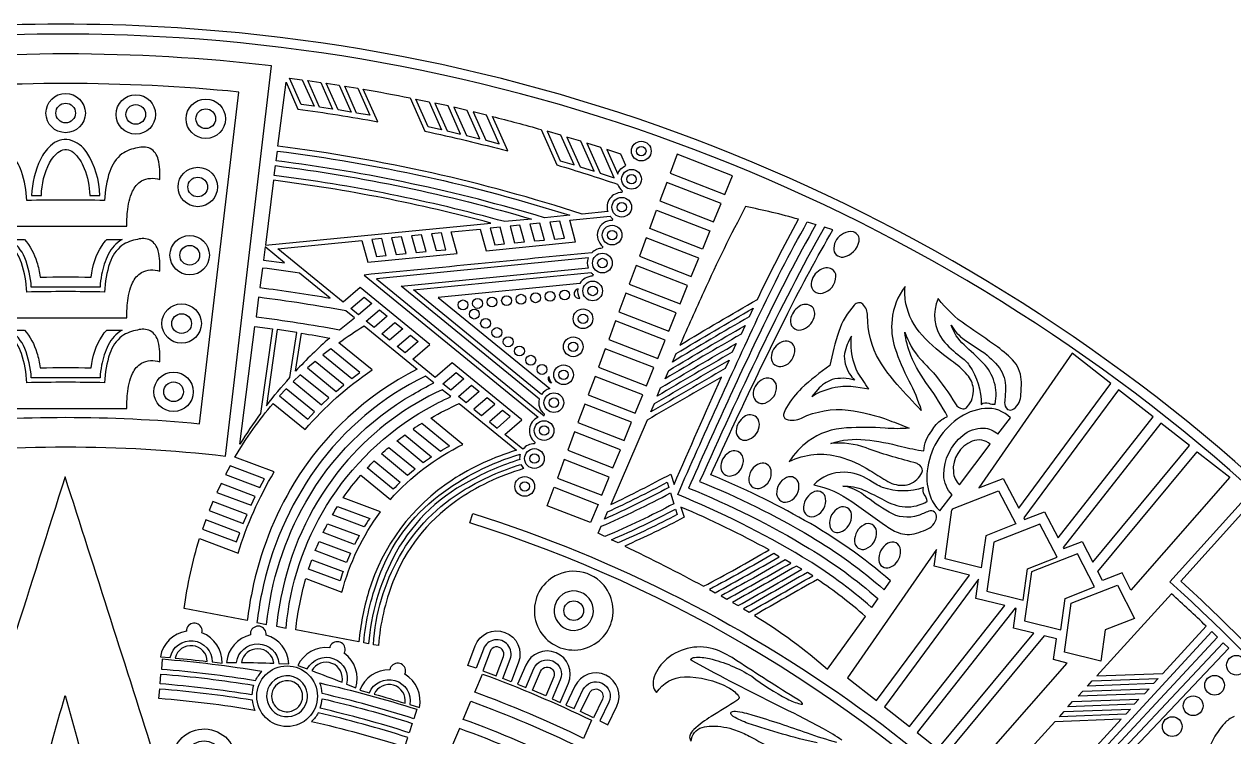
# Model space of a CAD drawing. Extents: x 0.3 to 22.9, y 0.3 to 22.9.
# Drawn here: x 11.33 to 19, y 18.38 to 22.9 of the extents above; entities that cross this region are included whole.
import ezdxf

# ---------------------------------------------------------------- set-up
doc = ezdxf.new("R2010")
doc.units = 0
doc.layers.get('0').update_dxf_attribs({"linetype": 'CONTINUOUS'})

msp = doc.modelspace()

# ---------------------------------------------------------------- linework, layer by layer
for points in [[(3.3142, 3.8737, 0.163521), (9.6242, 0.4465, 0.120172), (14.9519, 0.7854, 0.181777), (21.2452, 5.6945, 0.144148), (22.8969, 11.895, 0.188589), (19.6736, 19.5024, 0.185161), (12.301, 22.8811, 0.117209), (7.172, 22.009, 0.205007), (1.0046, 15.597, 0.089875), (0.2744, 11.5899, 0.190376), (3.3142, 3.8737)], [(19.638, 19.4494, 0.185169), (12.3102, 22.8179, 0.117227), (7.2083, 21.9566, 0.205002), (1.0677, 15.5872, 0.090157), (0.3369, 11.5899, 0.189152), (3.351, 3.9258, 0.162934), (9.5961, 0.5149, 0.121048), (14.9333, 0.845, 0.176273), (21.0659, 5.5259, 0.149242), (22.8347, 11.8803, 0.189626), (19.638, 19.4494)], [(12.8972, 22.6403, 0.057876), (10.2851, 22.6403), (10.577, 20.1632, -0.028568), (11.5911, 20.2218, -0.029125), (12.6053, 20.1632), (12.8972, 22.6403)], [(10.4934, 22.4742), (10.7416, 20.3691, -0.047389), (12.4407, 20.3691), (12.6889, 22.4742, 0.024406), (11.5911, 22.5282, 0.024834), (10.4934, 22.4742)], [(12.9381, 22.1307), (12.9898, 22.5359), (13.0648, 22.3663, -0.011848), (13.5707, 22.2854), (13.4793, 22.4921, -0.006866), (13.7761, 22.4368), (13.8692, 22.226, -0.012507), (14.3951, 22.0999), (14.2984, 22.3187, -0.007272), (14.6073, 22.2361), (14.7063, 22.0119, -0.009375), (15.0925, 21.8886, 0.139084), (15.1223, 21.847), (15.1188, 21.8369, 0.503688), (15.0295, 21.7155), (14.8681, 21.6996, 0.046924), (12.9381, 22.1307)], [(12.073, 21.9102, -0.202206), (12.1877, 21.919, 0.073536), (12.1782, 22.0463, 0.210273), (12.1274, 22.1152, 0.189933), (12.0469, 22.1196, 0.114314), (11.9485, 22.0817, 0.141853), (11.8711, 21.9706, 0.076659), (11.8385, 21.7857, 0.010938), (11.3438, 21.7857, 0.06956), (11.3112, 21.9706, 0.149064), (11.2338, 22.0817, 0.114314), (11.1354, 22.1196, 0.189933), (11.0549, 22.1152, 0.195173), (11.0041, 22.0463, 0.088135), (10.9946, 21.919, -0.036607), (11.0353, 21.9259, -0.261943), (11.1406, 21.8842, -0.110334), (11.1866, 21.788, -0.06175), (11.2037, 21.622), (11.9786, 21.622, -0.013881), (11.983, 21.7145, -0.083549), (12.0156, 21.844, -0.151613), (12.073, 21.9102)], [(11.5513, 22.0974, -0.335344), (11.6403, 22.0907, -0.112994), (11.7088, 21.9898, -0.083567), (11.7445, 21.8179), (11.8071, 21.8173, 0.139892), (11.7256, 22.0904, 0.192548), (11.6145, 22.1702, 0.245389), (11.4956, 22.1328, 0.099564), (11.4309, 22.0468, 0.104888), (11.3753, 21.8173), (11.4378, 21.8179, -0.12212), (11.4896, 22.0256, -0.112067), (11.5513, 22.0974)], [(12.9341, 22.0998, -0.045191), (14.7896, 21.6919), (14.6288, 21.6762, 0.041634), (12.9262, 22.0378), (12.9341, 22.0998)], [(15.093, 21.9534, -0.20992), (15.1457, 22.0073), (15.1138, 22.0794), (15.0242, 22.1091), (15.093, 21.9534)], [(12.9222, 22.0068, -0.039784), (14.5463, 21.6681), (14.3765, 21.6514, 0.03596), (12.9143, 21.9448), (12.9222, 22.0068)], [(12.9103, 21.9138), (12.8578, 21.5024), (14.289, 21.6428, 0.033969), (12.9103, 21.9138)], [(15.904, 21.7468, 0.014004), (15.6388, 21.2063, 0.003974), (15.4875, 20.8675, -0.007288), (15.9791, 21.1573, -0.015086), (16.2407, 21.6665, 0.021418), (15.904, 21.7468)], [(14.9291, 21.4544, -0.000479), (13.4848, 21.3127), (14.5879, 20.4107, 0.561425), (14.5679, 20.2519), (14.5644, 20.2417, 0.225853), (14.4918, 20.2068), (14.3771, 20.3005), (14.4846, 20.3943), (14.0429, 20.7555), (13.9354, 20.6617), (13.7929, 20.7781), (13.9004, 20.8719), (13.4587, 21.2331), (13.3512, 21.1393), (12.9361, 21.4787), (13.4697, 21.531), (13.5072, 21.3934), (14.0751, 21.4491), (14.0376, 21.5867), (14.2207, 21.6047), (14.2582, 21.4671), (14.826, 21.5228), (14.7885, 21.6604), (15.0451, 21.6856, 0.059453), (15.0607, 21.6698), (15.0571, 21.6597, 0.708067), (14.9991, 21.4926), (14.9955, 21.4824, 0.199989), (14.9291, 21.4544)], [(16.3082, 19.5776, -0.044252), (16.7437, 19.2587), (16.7037, 19.2023, 0.04545), (16.2662, 19.5226, 0.038751), (15.4736, 19.9189, -0.006735), (15.9808, 21.0378, -0.018158), (16.296, 21.6503), (16.3504, 21.6336, 0.015429), (16.0186, 20.9954, 0.00883), (15.5429, 19.9607, -0.038894), (16.3082, 19.5776)], [(16.1728, 21.0707, -0.016404), (16.4582, 21.5985), (16.4044, 21.6165, 0.015848), (15.9973, 20.8328, 0.006918), (15.613, 20.0028, -0.037256), (16.3179, 19.6524, -0.045166), (16.7841, 19.3153), (16.8243, 19.3715, 0.048936), (16.279, 19.7554, 0.03122), (15.6839, 20.0452, -0.010349), (16.1728, 21.0707)], [(16.5244, 21.5752, 0.270387), (16.4634, 21.4833, 0.473107), (16.523, 21.427, 0.31393), (16.6243, 21.5267, 0.384479), (16.5882, 21.5858, 0.195443), (16.5244, 21.5752)], [(11.0353, 21.3448, -0.261943), (11.1406, 21.3031, -0.110335), (11.1866, 21.2069, -0.061749), (11.2037, 21.0409), (11.9786, 21.0409, -0.013881), (11.983, 21.1334, -0.083553), (12.0156, 21.2629, -0.151606), (12.073, 21.3291, -0.202207), (12.1877, 21.3378, 0.073536), (12.1782, 21.4652, 0.210271), (12.1274, 21.5341, 0.189939), (12.0469, 21.5385, 0.11431), (11.9485, 21.5005, 0.141854), (11.8711, 21.3895, 0.07666), (11.8385, 21.2045, 0.010937), (11.3438, 21.2045, 0.06956), (11.3112, 21.3895, 0.149065), (11.2338, 21.5005, 0.11431), (11.1354, 21.5385, 0.189939), (11.0549, 21.5341, 0.195171), (11.0041, 21.4652, 0.088134), (10.9946, 21.3378, -0.049586), (11.0353, 21.3448)], [(11.7532, 21.2992, -0.124766), (11.8222, 21.5005, -0.03831), (11.8514, 21.5385), (11.9497, 21.5385, 0.141792), (11.8611, 21.4436, 0.070011), (11.819, 21.315, 0.025609), (11.8091, 21.2361), (11.3732, 21.2361, 0.081733), (11.3316, 21.4224, 0.163224), (11.2326, 21.5385), (11.3308, 21.5385, -0.101958), (11.4083, 21.3949, -0.038699), (11.4291, 21.2992, -0.010877), (11.7532, 21.2992)], [(14.9079, 21.4209), (13.5631, 21.289), (14.6261, 20.4194), (14.6295, 20.4291, -0.29235), (14.5969, 20.5247), (13.7199, 21.2415), (14.9073, 21.3581, -0.172516), (14.9079, 21.4209)], [(13.0755, 21.3244, 0.006081), (12.8392, 21.3572), (12.8234, 21.2331, -0.011542), (13.2689, 21.1662), (13.0755, 21.3244)], [(16.3913, 21.1979, 0.34242), (16.4774, 21.304, 0.264578), (16.4522, 21.3506, 0.261871), (16.3778, 21.3453, 0.240262), (16.3204, 21.2583, 0.531544), (16.3913, 21.1979)], [(14.9241, 21.3283, 0.049778), (14.9375, 21.3153), (14.9339, 21.3052, 0.265974), (14.8533, 21.2586), (13.955, 21.1704), (14.6619, 20.5925, 0.177521), (14.6098, 20.5543), (13.7983, 21.2178), (14.9241, 21.3283)], [(14.8417, 21.2258, 0.972672), (14.8532, 21.1644, -0.17142), (14.8417, 21.2258)], [(16.8939, 20.2242, 0.019251), (17.0361, 20.1959, -0.180321), (17.0858, 20.3228, -0.130534), (17.1487, 20.3953, -0.062759), (17.1856, 20.4141, 0.037015), (17.0653, 20.6069, -0.064546), (16.9526, 20.8024, -0.073134), (16.915, 20.9509, 0.108648), (17.0136, 20.7796, 0.005905), (17.0955, 20.6919, -0.032266), (17.2361, 20.4947, 0.206047), (17.2821, 20.4626, 0.248566), (17.3107, 20.4752, 0.203905), (17.3497, 20.5922, 0.145006), (17.3106, 20.6796, 0.057809), (17.2098, 20.7685, -0.05685), (17.025, 20.9309, -0.141181), (16.9219, 21.1303, -0.071765), (16.916, 21.2395, 0.142907), (16.8332, 21.03, 0.107923), (16.8521, 20.8495, 0.041921), (16.9399, 20.6415, -0.0429), (17.0189, 20.4536, -0.008915), (16.8667, 20.6169, -0.046561), (16.7538, 20.7698, -0.143386), (16.6787, 21.0543, 0.180715), (16.6487, 21.1275, 0.464578), (16.594, 21.1208, 0.111557), (16.4953, 20.9546, 0.02982), (16.4392, 20.739, 0.031507), (16.2596, 20.5943, 0.068085), (16.1642, 20.4724, 0.067919), (16.1458, 20.4279, 0.361657), (16.1622, 20.3972, 0.139038), (16.2122, 20.3917, 0.086951), (16.2587, 20.4046, -0.141412), (16.5557, 20.4551, -0.059595), (16.8168, 20.3898, -0.004397), (16.9424, 20.3406, -0.041134), (16.789, 20.3404, 0.034979), (16.5446, 20.3418, 0.149661), (16.3016, 20.2575, 0.094642), (16.1809, 20.1282, -0.191091), (16.5014, 20.158, -0.078156), (16.692, 20.0725, 0.004965), (16.794, 20.0097, 0.146874), (16.9017, 19.9778, 0.226822), (17.0002, 20.0255, 0.135835), (17.026, 20.0699, 0.298179), (16.998, 20.113, 0.085827), (16.9723, 20.1231, -0.028519), (16.6697, 20.215, 0.112866), (16.4454, 20.2437, -0.109151), (16.6625, 20.2674, -0.038037), (16.8939, 20.2242)], [(13.3684, 21.0848, 0.014495), (12.8154, 21.1711), (12.7996, 21.0472, -0.014123), (13.3284, 20.9651), (13.4234, 21.0399), (13.3684, 21.0848)], [(15.9528, 21.1022), (15.9271, 21.0471, 0.005317), (15.4402, 20.7604), (15.4637, 20.8138, -0.005629), (15.9528, 21.1022)], [(16.2439, 21.1129, 0.206218), (16.1895, 21.0297, 0.543785), (16.2562, 20.9648, 0.273242), (16.3392, 21.0434, 0.277154), (16.3265, 21.1113, 0.334721), (16.2439, 21.1129)], [(17.1563, 20.8993, 0.061244), (17.2665, 20.796, -0.092459), (17.3235, 20.7388, -0.150649), (17.3997, 20.4916, -0.296542), (17.4465, 20.499, 0.145658), (17.4866, 20.4936, 0.256963), (17.411, 20.7538, 0.009935), (17.2903, 20.8692, -0.124692), (17.2078, 20.9954, 0.120191), (17.2936, 20.902), (17.406, 20.827, -0.072465), (17.5144, 20.7237, -0.169177), (17.5533, 20.5931, -0.014416), (17.5475, 20.5028, 0.241933), (17.5648, 20.46, 0.30413), (17.607, 20.4639, 0.2253), (17.6502, 20.5544, 0.023269), (17.6541, 20.6329, 0.171707), (17.6095, 20.7602, 0.055715), (17.502, 20.8563, 0.005762), (17.3029, 20.9949, -0.082885), (17.1268, 21.163, 0.279243), (17.1563, 20.8993)], [(11.0549, 20.9587, 0.195169), (11.0041, 20.8897, 0.088135), (10.9946, 20.7624, -0.036607), (11.0353, 20.7694, -0.261943), (11.1406, 20.7277, -0.110335), (11.1866, 20.6314, -0.061749), (11.2037, 20.4655), (11.9786, 20.4655, -0.013881), (11.983, 20.558, -0.083553), (12.0156, 20.6875, -0.151606), (12.073, 20.7536, -0.202207), (12.1877, 20.7624, 0.073536), (12.1782, 20.8897, 0.210273), (12.1274, 20.9587, 0.189933), (12.0469, 20.9631, 0.114312), (11.9485, 20.9251, 0.141854), (11.8711, 20.8141, 0.07666), (11.8385, 20.6291, 0.010937), (11.3438, 20.6291, 0.06956), (11.3112, 20.8141, 0.149065), (11.2338, 20.9251, 0.114312), (11.1354, 20.9631, 0.18993), (11.0549, 20.9587)], [(11.9497, 20.9631, 0.141794), (11.8611, 20.8682, 0.070011), (11.819, 20.7395, 0.025609), (11.8091, 20.6607), (11.3732, 20.6607, 0.081733), (11.3316, 20.847, 0.163224), (11.2326, 20.9631), (11.3308, 20.9631, -0.101958), (11.4083, 20.8195, -0.038699), (11.4291, 20.7238, -0.010875), (11.7532, 20.7238, -0.124765), (11.8222, 20.9251, -0.03831), (11.8514, 20.9631), (11.9497, 20.9631)], [(12.743, 19.1189), (12.3431, 19.195, -0.041939), (12.4399, 19.6402), (12.6861, 19.5473, -0.063983), (12.9146, 20.0624), (12.6651, 20.1564, -0.044768), (12.9071, 20.4982), (13.1101, 20.3317, -0.067262), (13.5355, 20.7102), (13.3248, 20.8832, -0.018869), (13.4848, 20.9897), (13.8217, 20.7143, 0.139783), (13.0415, 19.9943, 0.085079), (12.7737, 19.3069, 0.019952), (12.743, 19.1189)], [(12.6964, 20.2398), (12.7917, 20.9852), (12.9035, 20.9703), (12.8274, 20.4332, 0.01858), (12.6964, 20.2398)], [(12.8648, 20.4831, -0.019178), (13.0123, 20.6614), (13.0578, 20.9477), (12.9332, 20.9662), (12.8648, 20.4831)], [(15.3939, 20.6538), (15.417, 20.707, -0.005534), (15.9015, 20.992), (15.8758, 20.9371, 0.005019), (15.3939, 20.6538)], [(13.0875, 20.943, -0.004827), (13.2666, 20.9128, 0.026348), (13.0496, 20.7024), (13.0875, 20.943)], [(15.3427, 20.544), (15.3654, 20.5964, -0.003748), (15.8445, 20.8776), (15.8195, 20.8229, 0.003159), (15.3427, 20.544)], [(16.2169, 20.8433, 0.487264), (16.1423, 20.8899, 0.065344), (16.1195, 20.8799, 0.256108), (16.0665, 20.7887, 0.499295), (16.1412, 20.7336, 0.351702), (16.2169, 20.8433)], [(16.4539, 20.6492, 0.125837), (16.3622, 20.5858), (16.3246, 20.5425, -0.090153), (16.4731, 20.6, -0.086482), (16.6037, 20.6026), (16.6857, 20.59, -0.018204), (16.6152, 20.6968, -0.104042), (16.5743, 20.8521, -0.031327), (16.5752, 20.9251, 0.067127), (16.5312, 20.8154, 0.170009), (16.5641, 20.6862, 0.036929), (16.5956, 20.6456, 0.134158), (16.4539, 20.6492)], [(15.3257, 20.4962, -0.002894), (15.8003, 20.7731), (15.7755, 20.7187, 0.001626), (15.3033, 20.444), (15.3257, 20.4962)], [(13.7932, 20.5553, -0.017651), (13.9273, 20.6279), (13.8744, 20.6712, 0.12411), (13.1774, 20.0847, 0.104094), (12.8346, 19.293, 0.02025), (12.8045, 19.1072), (12.866, 19.0954, -0.104912), (13.1143, 19.8718, -0.132472), (13.7932, 20.5553)], [(14.6565, 20.668, 0.122984), (14.6729, 20.6257, -0.43095), (14.6565, 20.668)], [(15.7509, 20.6645, -0.000965), (15.2809, 20.3924), (15.0494, 19.8561, 0.012369), (15.4296, 20.0495), (15.4506, 19.9828, -0.002846), (15.7509, 20.6645)], [(15.9527, 20.552, 0.49774), (16.0278, 20.5003, 0.342369), (16.1003, 20.6081, 0.272327), (16.0688, 20.6541, 0.248923), (16.0038, 20.646, 0.271532), (15.9527, 20.552)], [(12.9817, 19.3749, 0.033848), (12.9276, 19.0837), (12.9892, 19.072, -0.114694), (13.2467, 19.8506, -0.125683), (13.8805, 20.4615, -0.0205), (14.0341, 20.5406), (13.9805, 20.5844, 0.10658), (13.3816, 20.1391, 0.119069), (12.9817, 19.3749)], [(13.5875, 19.8087), (13.3514, 19.8977, -0.028095), (13.4629, 20.0422), (13.6514, 19.8875, -0.097482), (14.1113, 20.2378), (13.9076, 20.4049, -0.024968), (14.0881, 20.4965), (14.4504, 20.2002, 0.069348), (14.0425, 20.0114, 0.176075), (13.5131, 19.3023, 0.050413), (13.4513, 18.984), (13.0507, 19.0603, -0.040675), (13.1143, 19.3859), (13.3433, 19.2996, -0.095669), (13.5875, 19.8087)], [(15.9901, 20.3495, 0.247257), (15.9736, 20.4104, 0.339501), (15.8954, 20.4128, 0.237043), (15.8453, 20.3241, 0.5164), (15.9128, 20.2653, 0.304475), (15.9901, 20.3495)], [(17.077, 19.9041, 0.106633), (17.1365, 19.8157), (17.2138, 19.9185, -0.1864), (17.161, 20.0437, -0.224179), (17.2814, 20.2946, -0.187155), (17.413, 20.3407, -0.186381), (17.5049, 20.3016), (17.5849, 20.4062, 0.220062), (17.4227, 20.4658, 0.135955), (17.2459, 20.3978, 0.206942), (17.0562, 20.0707, 0.12152), (17.077, 19.9041)], [(13.8506, 20.3709, 0.008952), (13.7955, 20.3352), (13.9681, 20.1936, -0.009803), (14.0254, 20.2274), (13.8506, 20.3709)], [(13.691, 20.2593, -0.009692), (13.7423, 20.298), (13.9128, 20.1581, 0.010658), (13.8598, 20.1207), (13.691, 20.2593)], [(17.2222, 20.0635, 0.188328), (17.2612, 19.9809), (17.4566, 20.2381, 0.283452), (17.3419, 20.2579, 0.330357), (17.2222, 20.0635)], [(12.1658, 18.2198, 0.000758), (11.5876, 20.0316, -0.001555), (10.9279, 17.9665, 0.01502)], [(13.809, 20.0816, 0.010767), (13.7603, 20.0407), (13.5941, 20.177, -0.00943), (13.6416, 20.2189), (13.809, 20.0816)], [(15.7959, 20.1842, 0.272968), (15.7474, 20.0893, 0.450539), (15.8138, 20.0373, 0.284366), (15.8876, 20.1119, 0.2638), (15.8737, 20.1807, 0.350391), (15.7959, 20.1842)], [(14.1493, 20.0031, 0.154292), (13.6668, 19.5143, 0.098443), (13.513, 18.9722), (13.4821, 18.9781, -0.068243), (13.5765, 19.3907, -0.144644), (13.9589, 19.9133, -0.091414), (14.475, 20.1752, 0.091739), (14.4712, 20.1413, 0.050754), (14.1493, 20.0031)], [(13.7138, 19.998, 0.011066), (13.6695, 19.9535), (13.5048, 20.0887, -0.009992), (13.5485, 20.1336), (13.7138, 19.998)], [(14.125, 19.9526, -0.058327), (14.4786, 20.1109, 0.0871), (14.4964, 20.0838, 0.083767), (14.0631, 19.8743, 0.147911), (13.6674, 19.3657, 0.071359), (13.5747, 18.9604), (13.5438, 18.9663, -0.114026), (13.7087, 19.5261, -0.130625), (14.125, 19.9526)], [(16.0038, 19.9617, 0.355283), (16.0659, 20.0736, 0.451005), (15.9972, 20.1161, 0.348959), (15.9252, 20.0078, 0.51732), (16.0038, 19.9617)], [(16.1649, 20.0276, 0.310812), (16.1013, 19.9218, 0.557798), (16.1841, 19.8775, 0.337259), (16.2415, 19.9873, 0.494365), (16.1649, 20.0276)], [(17.038, 19.9195, -0.244712), (17.0339, 19.9631, -0.163119), (16.773, 19.9642, -0.053374), (16.6897, 20.0105, 0.138344), (16.5309, 20.0608, 0.214393), (16.3374, 19.981, -0.101153), (16.579, 19.8743), (16.7861, 19.7272, 0.069716), (16.8719, 19.6776, 0.165392), (16.9883, 19.6738, 0.028733), (17.0475, 19.6956, 0.274368), (17.1158, 19.7733, 0.600445), (17.0664, 19.8128, 0.016805), (16.999, 19.7858, -0.211487), (16.8142, 19.807, -0.031984), (16.6551, 19.9161, 0.135119), (16.5203, 19.9726, -0.123728), (16.6539, 19.948, -0.019878), (16.7835, 19.8826, 0.102002), (16.9158, 19.8412, 0.145858), (17.0566, 19.8763, 0.127052), (17.038, 19.9195)], [(15.0291, 19.8096, 0.01582), (15.4066, 19.9976), (15.4173, 19.9636, -0.017615), (15.0091, 19.7633), (15.0291, 19.8096)], [(14.9891, 19.7176, 0.020212), (15.428, 19.9294), (15.4492, 19.8611, -0.023798), (15.0121, 19.6533), (14.9698, 19.6738), (14.9891, 19.7176)], [(16.2947, 19.7866, 0.256427), (16.3548, 19.7855, 0.315902), (16.4118, 19.8947, 0.479882), (16.3422, 19.9376, 0.287884), (16.2714, 19.8386, 0.245881), (16.2947, 19.7866)], [(17.2126, 19.8223, 0.504289), (17.2175, 19.8285), (17.5096, 19.9427), (17.6191, 19.7327), (17.4279, 19.6575), (17.3992, 19.454), (17.1694, 19.5117), (17.2126, 19.8223)], [(13.3162, 19.8442), (13.5198, 19.7674, 0.011262), (13.4853, 19.7136), (13.2834, 19.7897, -0.009783), (13.3162, 19.8442)], [(14.1734, 19.799, -0.166341), (18.6684, 16.4808, -0.161318), (20.1869, 11.2681, -0.187111), (17.721, 5.5541, -0.057832), (16.1693, 4.3047), (16.136, 4.3576, 0.169929), (19.6456, 8.7462, 0.124474), (20.0256, 12.931, 0.158038), (17.6225, 17.6357, 0.12047), (14.1547, 19.7394), (14.1734, 19.799)], [(15.4598, 19.8266), (15.4703, 19.7921, -0.019703), (15.0953, 19.6127), (15.0532, 19.6328, 0.021328), (15.4598, 19.8266)], [(15.1373, 19.5925, -0.010222), (15.6382, 19.3373, 0.00978), (16.0532, 19.5677, 0.024946), (15.4946, 19.8398), (15.5141, 19.7751, -0.020004), (15.1373, 19.5925)], [(18.5954, 19.3653, -0.143763), (21.6778, 14.3855, -0.10076), (21.9626, 10.1906, -0.1467), (19.4801, 4.7136, -0.093155), (16.4335, 2.309, -0.142562), (16.3614, 2.2274, -0.193525), (16.3287, 2.1464, -0.051441), (16.2987, 2.121, -0.066621), (16.2842, 2.0441, -0.260987), (16.2061, 1.9742, -0.057372), (16.1421, 1.9675, -0.084149), (16.0935, 1.8105, -0.191144), (15.9667, 1.6981), (16.0993, 1.3986, 0.184586), (21.7462, 7.0046, 0.109103), (22.7293, 11.7434, 0.195614), (19.4611, 19.4742, 0.012746), (19.0472, 19.8667), (18.5954, 19.3653)], [(16.501, 19.8364, 0.337972), (16.4384, 19.7215, 0.468088), (16.5025, 19.6799, 0.35261), (16.5763, 19.7947, 0.519221), (16.501, 19.8364)], [(13.2529, 19.7344), (13.4535, 19.6588, 0.010419), (13.4243, 19.603), (13.2246, 19.6783, -0.00903), (13.2529, 19.7344)], [(19.4623, 18.5618, 0.026822), (18.6659, 19.3689), (19.0509, 19.7961, -0.135351), (22.1922, 14.8536, -0.108341), (22.58, 10.0918, -0.151917), (19.7872, 4.1189, -0.102753), (16.1248, 1.4647), (16.0322, 1.6738, 0.149793), (16.15, 1.8122, 0.05182), (16.1837, 1.9198, 0.239739), (16.3162, 1.9955, 0.106319), (16.3465, 2.0946, 0.184726), (16.4089, 2.1998, 0.10006), (16.4698, 2.2716, 0.178747), (21.3492, 7.6664, 0.105118), (22.0969, 12.0133, 0.173398), (19.4623, 18.5618)], [(16.5962, 19.6214, 0.520425), (16.6668, 19.5742, 0.326047), (16.7352, 19.686, 0.553769), (16.6555, 19.7273, 0.303704), (16.5962, 19.6214)], [(13.1743, 19.5637, -0.008991), (13.1984, 19.6214), (13.3976, 19.5463, 0.010202), (13.3732, 19.4887), (13.1743, 19.5637)], [(16.8858, 19.5367, 0.055995), (16.8875, 19.5674, 0.569723), (16.8059, 19.6097, 0.283653), (16.7494, 19.5006, 0.499493), (16.8172, 19.4566, 0.261278), (16.8858, 19.5367)], [(13.3512, 19.4302, 0.009695), (13.3315, 19.3708), (13.1323, 19.4459), (13.1524, 19.5051), (13.3512, 19.4302)], [(15.7118, 19.2959, 0.005549), (16.1172, 19.5234), (16.0828, 19.5442, -0.006911), (15.6757, 19.3168), (15.7118, 19.2959)], [(16.1904, 19.4843), (16.1562, 19.5053, -0.005907), (15.7496, 19.2762), (15.7854, 19.2555, 0.004729), (16.1904, 19.4843)], [(14.6374, 19.3591, 2.509347), (14.9812, 19.3684, 0.398566), (14.6374, 19.3591)], [(16.228, 19.4655, -0.002339), (15.8219, 19.2349), (15.8572, 19.2141, 0.001141), (16.2615, 19.4446), (16.228, 19.4655)], [(15.892, 19.1936), (15.9268, 19.1732, 0.002192), (16.3309, 19.404), (16.2976, 19.4251, -0.001868), (15.892, 19.1936)], [(16.4244, 18.8105), (16.6641, 19.146, 0.034196), (16.3598, 19.3803, 0.001232), (15.9603, 19.152, -0.045336), (16.4244, 18.8105)], [(14.7018, 19.237, 0.388868), (14.7499, 19.0751, 0.388787), (14.9154, 19.1089, 0.391282), (14.8953, 19.2774, 0.391179), (14.7258, 19.2707, 0.083379), (14.7018, 19.237)], [(18.6068, 19.2899), (18.1317, 18.7682), (18.552, 18.7842), (18.8255, 19.0844, 0.007154), (18.6068, 19.2899)], [(12.5209, 18.8566), (12.5832, 18.8486, 0.323934), (12.4556, 19.0414, 0.394068), (12.4218, 19.1007, 0.391967), (12.3603, 19.0711, 0.100892), (12.3569, 19.0518, 0.324481), (12.1918, 18.8895), (12.2544, 18.8844, -0.902813), (12.5209, 18.8566)], [(12.8613, 19.0461, 0.933015), (12.7631, 19.0286, 0.323934), (12.6124, 18.8532), (12.6752, 18.8533, -0.902818), (12.9431, 18.8477), (13.0058, 18.845, 0.32448), (12.8623, 19.0266, 0.100866), (12.8613, 19.0461)], [(14.4111, 18.8748, 1.000002), (14.2411, 18.9389), (14.1949, 18.8163), (14.1419, 18.8348), (14.1885, 18.9587, -0.999999), (14.4636, 18.855), (14.417, 18.7313), (14.3649, 18.7524), (14.4111, 18.8748)], [(17.9787, 18.0246, -0.037416), (18.8713, 16.9945), (18.8312, 16.9647, 0.03861), (17.9137, 18.0186), (18.8617, 19.0494), (18.8976, 19.0142), (17.9787, 18.0246)], [(12.4896, 18.8604, 0.870742), (12.2858, 18.8816, -0.007133), (12.4896, 18.8604)], [(13.0643, 18.8335), (13.1234, 18.8123, -0.902817), (13.3735, 18.7161), (13.4316, 18.6922, 0.323934), (13.3585, 18.9116, 0.394067), (13.3413, 18.9776, 0.391986), (13.2742, 18.965, 0.100889), (13.2659, 18.9473, 0.324477), (13.0643, 18.8335)], [(18.0439, 18.0301, -0.036236), (18.9115, 17.0244), (18.9516, 17.0542, 0.035121), (18.1093, 18.0351), (18.969, 18.9432), (18.9334, 18.9788), (18.0439, 18.0301)], [(12.9116, 18.8489, 0.870743), (12.7068, 18.8532, -0.00713), (12.9116, 18.8489)], [(14.3686, 18.8908, 1.000002), (14.2836, 18.9228), (14.2376, 18.8009), (14.3227, 18.769), (14.3686, 18.8908)], [(14.5616, 18.8147, -1), (14.7289, 18.7439), (14.6779, 18.6233), (14.7291, 18.6002), (14.7807, 18.7221, 0.999998), (14.5099, 18.8365), (14.4584, 18.7147), (14.5107, 18.6941), (14.5616, 18.8147)], [(16.5157, 18.3601, 0.028879), (16.3989, 18.4312), (16.243, 18.5142, -0.008335), (15.71, 18.7853), (15.5646, 18.8643, -0.209634), (15.5554, 18.873, -0.184513), (15.5804, 18.886, -0.0762), (15.6754, 18.8781, -0.081612), (15.9432, 18.7656, 0.043415), (16.1689, 18.6219, 0.052242), (16.2494, 18.5902, 0.161258), (16.2652, 18.5896), (16.2659, 18.5931, 0.116784), (16.2351, 18.6178, -0.005436), (15.8497, 18.8642, 0.058972), (15.7197, 18.9334, 0.264132), (15.4047, 18.8765, 0.137249), (15.3247, 18.7617, 0.11396), (15.3185, 18.7067, 0.165521), (15.3394, 18.6629, -0.238952), (15.5165, 18.7632, -0.11866), (15.7944, 18.6951, -0.10152), (15.8568, 18.6447, -0.239979), (15.8629, 18.6268)], [(12.8357, 18.7955, 0.02224), (12.2031, 18.8736), (12.1981, 18.8112, -0.021188), (12.7954, 18.7388, -0.074022), (12.8357, 18.7955)], [(13.153, 18.8014, -0.00713), (13.3442, 18.7279, 0.870741), (13.153, 18.8014)], [(13.8347, 18.5667, 0.32448), (13.7432, 18.7794, 0.099059), (13.7474, 18.7985, 0.933014), (13.648, 18.8071, 0.323934), (13.4569, 18.677), (13.5176, 18.6607, -0.902817), (13.7748, 18.5857), (13.8347, 18.5667)], [(14.6034, 18.797, -1.000003), (14.6871, 18.7616), (14.6364, 18.6416), (14.5527, 18.677), (14.6034, 18.797)], [(12.1957, 18.78, -0.020919), (12.7833, 18.7092, 0.070221), (12.7723, 18.6476, 0.020903), (12.1907, 18.7177), (12.1957, 18.78)], [(12.8748, 18.592, 0.375589), (13.0265, 18.513, 0.375351), (13.125, 18.6529, 0.40279), (12.9873, 18.769, 0.402349), (12.8659, 18.6359, 0.086855), (12.8748, 18.592)], [(12.8972, 18.6367, 0.494782), (13.0243, 18.5448, 0.382319), (13.0928, 18.6573, 0.924562), (12.8972, 18.6367)], [(13.7992, 18.4966, 0.021187), (13.219, 18.6556, 0.074027), (13.2031, 18.7233, -0.02224), (13.8182, 18.5562), (13.7992, 18.4966)], [(14.2357, 18.7801, -0.02475), (14.9261, 18.4869), (14.8771, 18.3717, 0.025184), (14.1867, 18.6649), (14.2357, 18.7801)], [(14.8725, 18.6787, -0.999999), (15.0366, 18.6007), (14.9804, 18.4824), (15.0305, 18.4571), (15.0873, 18.5766, 1), (14.8218, 18.7028), (14.765, 18.5833), (14.8164, 18.5605), (14.8725, 18.6787)], [(11.4196, 18.0307, -0.005543), (11.5876, 18.6444, -0.005457), (11.7557, 18.0307, 0.019206)], [(12.7734, 18.6157, 0.077051), (12.7909, 18.5495, 0.022054), (12.1832, 18.6242), (12.1882, 18.6866, -0.021074), (12.7734, 18.6157)], [(13.548, 18.6524, -0.00713), (13.7446, 18.595, 0.870744), (13.548, 18.6524)], [(14.9135, 18.6592, -0.999999), (14.9956, 18.6202), (14.9397, 18.5025), (14.8576, 18.5416), (14.9135, 18.6592)], [(13.2189, 18.6236, -0.020919), (13.7897, 18.4668), (13.7707, 18.4072, 0.020903), (13.2058, 18.5624, 0.070231), (13.2189, 18.6236)], [(14.8036, 18.1988, 0.025818), (14.1133, 18.4921), (14.1623, 18.6073, -0.025389), (14.8526, 18.3141), (14.8036, 18.1988)], [(15.8629, 18.6268, -0.11422), (15.8492, 18.6123, -0.011731), (15.6864, 18.5111, 0.050357), (15.5767, 18.428, 0.130913), (15.5512, 18.3888, 0.266826), (15.5583, 18.3542, -0.314284), (15.6294, 18.4409, -0.077927), (15.6889, 18.4488, -0.094001), (15.8403, 18.4246, -0.032875), (15.9275, 18.386, 0.016915), (16.2593, 18.2162, 0.046284)], [(13.7422, 18.3179), (13.7612, 18.3775, 0.021073), (13.1928, 18.5333, -0.077049), (13.1514, 18.4787, -0.022054), (13.7422, 18.3179)], [(16.3575, 18.3426, -0.026577), (15.921, 18.4666, -0.054251), (15.8264, 18.5109, -0.176236), (15.8102, 18.5287, -0.385245), (15.8218, 18.5421, -0.107875), (15.8397, 18.544, -0.042501), (15.9509, 18.5196, -0.013696), (16.2944, 18.4059, 0.02372), (16.481, 18.3482, 0.094217)], [(19.0036, 18.5098, 0.102142), (18.9422, 18.4671, 0.066572), (18.8751, 18.372, 0.012779), (18.8249, 18.2696, 0.029974), (18.6757, 18.2335)], [(12.5938, 18.2116, 1.000001), (12.3445, 18.2445), (12.3208, 18.0648), (12.2435, 18.0732), (12.2674, 18.2547, -1), (12.6709, 18.2014), (12.6469, 18.02), (12.5701, 18.0321), (12.5938, 18.2116)], [(14.157, 18.2755, -0.017659), (14.6173, 18.08), (14.5194, 17.8497, -0.004579), (14.6322, 17.7956), (14.7792, 18.1412, 0.026065), (14.0888, 18.4345), (13.9419, 18.0888, -0.004579), (14.0592, 18.0452), (14.157, 18.2755)]]:
    msp.add_lwpolyline(points, format="xyb")
for points in [[(13.0922, 22.5518), (13.1665, 22.3836), (13.0849, 22.3951), (13.0109, 22.5625), (13.0922, 22.5518)], [(13.2836, 22.3659), (13.2016, 22.3784), (13.1271, 22.547), (13.2088, 22.5353), (13.2836, 22.3659)], [(13.4014, 22.3469), (13.3189, 22.3604), (13.2439, 22.5301), (13.326, 22.5174), (13.4014, 22.3469)], [(13.4368, 22.3409), (13.3613, 22.5118), (13.4438, 22.4982), (13.5198, 22.3264), (13.4368, 22.3409)], [(13.8964, 22.412), (13.9746, 22.235), (13.8899, 22.2535), (13.8121, 22.4295), (13.8964, 22.412)], [(14.0963, 22.2071), (14.0174, 22.3856), (13.9326, 22.4042), (14.011, 22.2268), (14.0963, 22.2071)], [(14.2187, 22.1775), (14.1391, 22.3575), (14.0539, 22.3773), (14.1329, 22.1984), (14.2187, 22.1775)], [(14.2556, 22.1683), (14.3418, 22.1462), (14.2616, 22.3279), (14.1758, 22.3488), (14.2556, 22.1683)], [(14.8159, 22.0112), (14.7326, 22.1998), (14.6448, 22.2254), (14.7275, 22.0382), (14.8159, 22.0112)], [(14.943, 21.9711), (14.8588, 22.1616), (14.7704, 22.1885), (14.854, 21.9994), (14.943, 21.9711)], [(14.8969, 22.1498), (14.9813, 21.9586), (15.071, 21.9289), (14.9859, 22.1215), (14.8969, 22.1498)], [(15.4708, 22.079), (15.4264, 21.9589), (15.7722, 21.8245), (15.8206, 21.943), (15.4708, 22.079)], [(15.3613, 21.783), (15.7012, 21.6508), (15.7485, 21.7666), (15.4047, 21.9003), (15.3613, 21.783)], [(15.2963, 21.6072), (15.3397, 21.7244), (15.6776, 21.593), (15.6303, 21.4772), (15.2963, 21.6072)], [(14.5992, 21.6419), (14.5361, 21.6357), (14.5653, 21.5286), (14.6284, 21.5348), (14.5992, 21.6419)], [(14.6915, 21.541), (14.7546, 21.5472), (14.7254, 21.6542), (14.6623, 21.648), (14.6915, 21.541)], [(13.8144, 21.4549), (13.8774, 21.4611), (13.8483, 21.5682), (13.7852, 21.562), (13.8144, 21.4549)], [(14.0036, 21.4735), (13.9745, 21.5805), (13.9114, 21.5744), (13.9405, 21.4673), (14.0036, 21.4735)], [(14.3469, 21.6171), (14.2838, 21.6109), (14.3129, 21.5039), (14.376, 21.51), (14.3469, 21.6171)], [(14.41, 21.6233), (14.4391, 21.5162), (14.5022, 21.5224), (14.4731, 21.6295), (14.41, 21.6233)], [(12.8457, 21.4078), (12.98, 21.3899), (12.8563, 21.491), (12.8457, 21.4078)], [(13.5959, 21.5434), (13.5328, 21.5372), (13.562, 21.4302), (13.6251, 21.4364), (13.5959, 21.5434)], [(13.7221, 21.5558), (13.659, 21.5496), (13.6882, 21.4425), (13.7513, 21.4487), (13.7221, 21.5558)], [(15.6067, 21.4194), (15.2746, 21.5485), (15.2312, 21.4313), (15.5594, 21.3036), (15.6067, 21.4194)], [(15.2095, 21.3726), (15.1661, 21.2554), (15.4885, 21.13), (15.5357, 21.2458), (15.2095, 21.3726)], [(15.1011, 21.0795), (15.4175, 20.9564), (15.4648, 21.0722), (15.1445, 21.1967), (15.1011, 21.0795)], [(13.4003, 21.0992), (13.4839, 21.1721), (13.533, 21.132), (13.4494, 21.059), (13.4003, 21.0992)], [(13.6311, 21.0517), (13.5475, 20.9788), (13.4984, 21.0189), (13.5821, 21.0918), (13.6311, 21.0517)], [(13.6802, 21.0116), (13.7293, 20.9715), (13.6457, 20.8985), (13.5966, 20.9387), (13.6802, 21.0116)], [(15.3466, 20.7828), (15.3939, 20.8985), (15.0794, 21.0209), (15.036, 20.9036), (15.3466, 20.7828)], [(13.7784, 20.9313), (13.8275, 20.8912), (13.7439, 20.8183), (13.6948, 20.8584), (13.7784, 20.9313)], [(13.2227, 20.8052), (13.4057, 20.655), (13.4573, 20.6936), (13.2731, 20.8447), (13.2227, 20.8052)], [(15.0143, 20.845), (14.9709, 20.7277), (15.2757, 20.6092), (15.323, 20.7249), (15.0143, 20.845)], [(18.2215, 20.6236), (17.9769, 20.8166), (17.3846, 19.961), (17.539, 20.0214), (17.6374, 19.8326), (18.2215, 20.6236)], [(13.3557, 20.6152), (13.1737, 20.7646), (13.126, 20.7228), (13.3071, 20.5743), (13.3557, 20.6152)], [(13.2599, 20.5321), (13.0796, 20.6801), (13.0345, 20.6362), (13.2143, 20.4887), (13.2599, 20.5321)], [(14.0681, 20.6945), (14.1172, 20.6544), (14.0335, 20.5814), (13.9845, 20.6216), (14.0681, 20.6945)], [(15.2047, 20.4356), (15.252, 20.5513), (14.9493, 20.6691), (14.9059, 20.5518), (15.2047, 20.4356)], [(12.9907, 20.5913), (12.9483, 20.5453), (13.1273, 20.3984), (13.1701, 20.4441), (12.9907, 20.5913)], [(14.1662, 20.6142), (14.2153, 20.5741), (14.1317, 20.5012), (14.0826, 20.5413), (14.1662, 20.6142)], [(17.8866, 19.6445), (18.4901, 20.4117), (18.2706, 20.5849), (17.6696, 19.7709), (17.6746, 19.7613), (17.8001, 19.8103), (17.8866, 19.6445)], [(14.3135, 20.4938), (14.2644, 20.534), (14.1808, 20.461), (14.2299, 20.4209), (14.3135, 20.4938)], [(14.8408, 20.3759), (15.1338, 20.262), (15.1811, 20.3777), (14.8842, 20.4932), (14.8408, 20.3759)], [(14.4116, 20.4136), (14.3626, 20.4537), (14.279, 20.3808), (14.328, 20.3407), (14.4116, 20.4136)], [(18.5391, 20.3729), (17.9183, 19.5837), (17.9221, 19.5764), (18.0387, 19.622), (18.107, 19.4911), (18.7202, 20.23), (18.5391, 20.3729)], [(14.7758, 20.2), (15.0629, 20.0884), (15.1102, 20.2041), (14.8191, 20.3173), (14.7758, 20.2)], [(18.7693, 20.1913), (18.9752, 20.0288), (18.349, 19.3131), (18.2923, 19.4219), (18.1683, 19.3734), (18.1383, 19.431), (18.7693, 20.1913)], [(14.7541, 20.1414), (14.7107, 20.0241), (14.9919, 19.9148), (15.0392, 20.0305), (14.7541, 20.1414)], [(12.6341, 20.1014), (12.6046, 20.0457), (12.8225, 19.9635), (12.8528, 20.0189), (12.6341, 20.1014)], [(12.5501, 19.9326), (12.767, 19.8508), (12.794, 19.9075), (12.5766, 19.9894), (12.5501, 19.9326)], [(14.689, 19.9655), (14.9683, 19.8569), (14.921, 19.7412), (14.6456, 19.8483), (14.689, 19.9655)], [(12.5017, 19.8173), (12.7181, 19.7357), (12.7417, 19.7936), (12.5252, 19.8752), (12.5017, 19.8173)], [(12.6961, 19.6772), (12.4797, 19.7588), (12.4591, 19.6997), (12.6756, 19.6181), (12.6961, 19.6772)], [(17.4353, 19.3068), (17.6651, 19.2491), (17.6931, 19.4481), (17.8801, 19.5216), (17.7706, 19.7317), (17.4786, 19.6175), (17.4353, 19.3068)], [(17.1145, 19.5707), (16.5512, 18.7569), (16.7356, 18.6113), (17.3242, 19.4084), (17.0998, 19.4647), (17.1145, 19.5707)], [(18.0092, 19.5434), (17.7172, 19.4291), (17.6739, 19.1185), (17.9037, 19.0608), (17.9318, 19.2598), (18.1187, 19.3333), (18.0092, 19.5434)], [(17.3657, 19.2599), (17.3827, 19.3824), (16.7847, 18.5725), (16.9443, 18.4466), (17.548, 19.2141), (17.3657, 19.2599)], [(18.2628, 19.3433), (18.3723, 19.1332), (18.1853, 19.0597), (18.1572, 18.8607), (17.9275, 18.9184), (17.9707, 19.229), (18.2628, 19.3433)], [(17.6216, 19.1956), (17.6144, 19.1974), (16.9933, 18.4079), (17.123, 18.3055), (17.7322, 19.0395), (17.6043, 19.0716), (17.6216, 19.1956)], [(17.9436, 18.8499), (17.8578, 18.8715), (17.8762, 19.0033), (17.7994, 19.0226), (17.1721, 18.2668), (17.3266, 18.1449), (17.9436, 18.8499)], [(18.493, 18.7194), (18.0727, 18.7034), (18.1022, 18.7358), (18.5225, 18.7518), (18.493, 18.7194)], [(18.4635, 18.687), (18.434, 18.6546), (18.0137, 18.6386), (18.0432, 18.671), (18.4635, 18.687)], [(18.3993, 18.6209), (18.3698, 18.5885), (17.9494, 18.5726), (17.9789, 18.605), (18.3993, 18.6209)], [(18.3455, 18.5574), (18.316, 18.525), (17.8957, 18.5091), (17.9252, 18.5415), (18.3455, 18.5574)], [(17.909, 18.0781), (18.2865, 18.4926), (17.8662, 18.4767), (17.5466, 18.1257), (17.9066, 18.1394), (17.909, 18.0781)]]:
    msp.add_lwpolyline(points)
for centre, radius in [((11.591, 22.3408), 0.125), ((12.036, 22.3318), 0.125), ((12.4801, 22.3048), 0.125), ((11.5911, 22.3408), 0.0625), ((12.036, 22.3319), 0.0625), ((12.4801, 22.3048), 0.0625), ((15.2427, 22.099), 0.0625), ((15.2427, 22.099), 0.03), ((12.429, 21.8714), 0.125), ((15.1807, 21.9204), 0.0625), ((15.1807, 21.9204), 0.03), ((12.429, 21.8714), 0.0625), ((15.1191, 21.7431), 0.0625), ((15.1191, 21.7431), 0.03), ((12.3779, 21.4381), 0.125), ((15.0575, 21.5659), 0.0625), ((15.0575, 21.5659), 0.03), ((12.3779, 21.4381), 0.0625), ((14.9959, 21.3886), 0.0625), ((14.9959, 21.3886), 0.03), ((14.9343, 21.2114), 0.0625), ((14.388, 21.1501), 0.0313), ((14.48, 21.1591), 0.0313), ((14.5721, 21.1682), 0.0313), ((14.6642, 21.1772), 0.0313), ((14.7562, 21.1862), 0.0313), ((14.9343, 21.2114), 0.03), ((12.3268, 21.0047), 0.125), ((14.1118, 21.123), 0.0313), ((14.2038, 21.132), 0.0313), ((14.2959, 21.1411), 0.0313), ((12.3268, 21.0047), 0.0625), ((14.1834, 21.0645), 0.0313), ((14.255, 21.0059), 0.0313), ((14.873, 21.035), 0.0625), ((14.873, 21.035), 0.03), ((14.3266, 20.9474), 0.0313), ((14.3983, 20.8888), 0.0313), ((14.8111, 20.8569), 0.0625), ((14.8111, 20.8569), 0.03), ((14.4699, 20.8302), 0.0313), ((14.5415, 20.7717), 0.0313), ((14.6131, 20.7131), 0.0313), ((14.7495, 20.6797), 0.0625), ((12.2757, 20.5714), 0.125), ((14.7495, 20.6797), 0.03), ((12.2757, 20.5714), 0.0625), ((14.688, 20.5024), 0.0625), ((14.688, 20.5024), 0.03), ((14.6264, 20.3252), 0.0625), ((14.6264, 20.3252), 0.03), ((14.5648, 20.148), 0.0625), ((14.5648, 20.148), 0.03), ((14.5032, 19.9707), 0.0625), ((14.5032, 19.9707), 0.03), ((14.8142, 19.1823), 0.0625), ((19.018, 18.8361), 0.0625), ((12.9958, 18.6393), 0.1924), ((18.8794, 18.7087), 0.0625), ((18.7436, 18.5787), 0.0625), ((18.6105, 18.4462), 0.0625)]:
    msp.add_circle(centre, radius)

doc.saveas('drawing.dxf')
